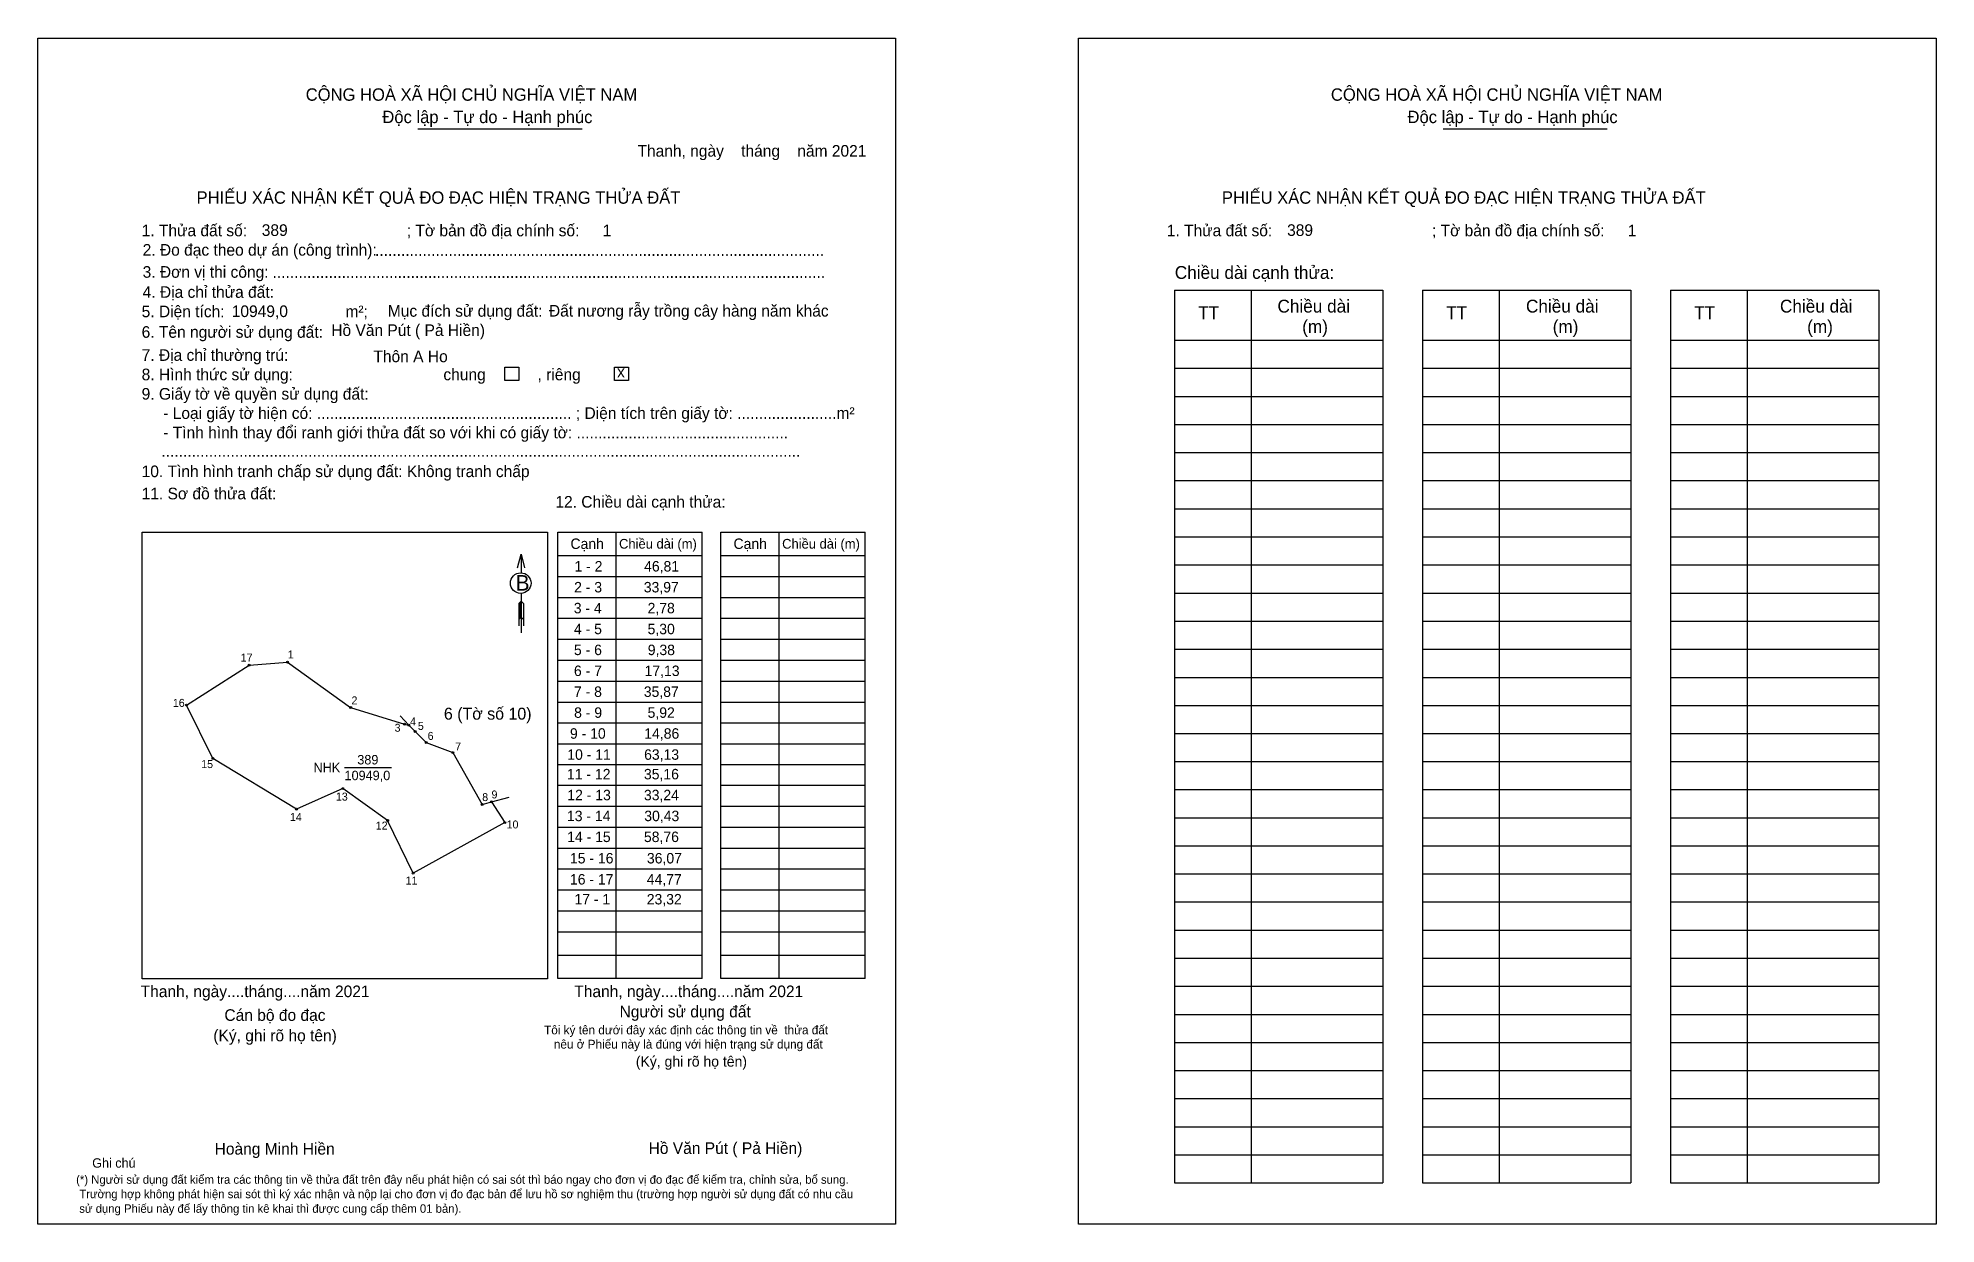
# Model space of a CAD drawing. Extents: x 545645 to 546789, y 1824374 to 1825089.
import ezdxf

# ---------------------------------------------------------------- set-up
doc = ezdxf.new("R2010")
doc.units = 0
for name, color, linetype in [('CanhThua', 7, 'Continuous'), ('kqddKhungInTrang1', 7, 'Continuous'), ('kqddKhungInTrang2', 7, 'Continuous'), ('kqddNoiDung', 7, 'Continuous'), ('kqddTemplate', 7, 'Continuous'), ('Level 1', 7, 'Continuous'), ('MocDinhThua', 7, 'Continuous'), ('NhanDiaChinhThua', 7, 'Continuous'), ('SoHieuDinhThua', 7, 'Continuous')]:
    doc.layers.add(name, color=color, linetype=linetype)

msp = doc.modelspace()

# ---------------------------------------------------------------- linework, layer by layer
at = {"layer": 'CanhThua'}
for p, q in [((545734.1, 1824686.6), (545771.9, 1824710.7)), ((545771.9, 1824710.7), (545795.1, 1824712.5)), ((545795.1, 1824712.5), (545833.1, 1824685.1)), ((545750.1, 1824654.3), (545734.1, 1824686.6)), ((545833.1, 1824685.1), (545865.6, 1824675.1)), ((545865.6, 1824675.1), (545868.2, 1824674.4)), ((545868.2, 1824674.4), (545872, 1824670.6)), ((545872, 1824670.6), (545878.7, 1824664)), ((545878.7, 1824664), (545894.7, 1824657.9)), ((545894.7, 1824657.9), (545912.3, 1824626.7)), ((545800.4, 1824623.9), (545750.1, 1824654.3)), ((545828.3, 1824636.2), (545800.4, 1824623.9)), ((545855.4, 1824617), (545828.3, 1824636.2)), ((545912.3, 1824626.7), (545918, 1824628.2)), ((545918, 1824628.2), (545926, 1824615.7)), ((545870.7, 1824585.3), (545855.4, 1824617)), ((545926, 1824615.7), (545870.7, 1824585.3))]:
    msp.add_line(p, q, dxfattribs=at)
at = {"layer": 'kqddKhungInTrang1'}
msp.add_lwpolyline([(545644.6, 1825088.7), (546161.6, 1825088.7), (546161.6, 1824373.7), (545644.6, 1824373.7)], close=True, dxfattribs=at)
at = {"layer": 'kqddKhungInTrang2'}
msp.add_lwpolyline([(546271.8, 1825088.7), (546788.8, 1825088.7), (546788.8, 1824373.7), (546271.8, 1824373.7)], close=True, dxfattribs=at)
at = {"layer": 'kqddTemplate'}
for p, q in [((545873.6, 1825034), (545972.6, 1825034)), ((546491.6, 1825034), (546590.6, 1825034)), ((546329.7, 1824936.8), (546455.4, 1824936.8)), ((546329.7, 1824936.8), (546329.7, 1824398.6)), ((546376, 1824936.8), (546376, 1824398.6)), ((546455.4, 1824936.8), (546455.4, 1824398.6)), ((546479.2, 1824936.8), (546479.2, 1824398.6)), ((546479.2, 1824936.8), (546604.9, 1824936.8)), ((546525.5, 1824936.8), (546525.5, 1824398.6)), ((546604.9, 1824936.8), (546604.9, 1824398.6)), ((546628.7, 1824936.8), (546628.7, 1824398.6)), ((546628.7, 1824936.8), (546754.4, 1824936.8)), ((546675, 1824936.8), (546675, 1824398.6)), ((546754.4, 1824936.8), (546754.4, 1824398.6)), ((546329.7, 1824906.5), (546455.4, 1824906.5)), ((546479.2, 1824906.5), (546604.9, 1824906.5)), ((546628.7, 1824906.5), (546754.4, 1824906.5)), ((546329.7, 1824889.6), (546455.4, 1824889.6)), ((546479.2, 1824889.6), (546604.9, 1824889.6)), ((546628.7, 1824889.6), (546754.4, 1824889.6)), ((546329.7, 1824872.7), (546455.4, 1824872.7)), ((546479.2, 1824872.7), (546604.9, 1824872.7)), ((546628.7, 1824872.7), (546754.4, 1824872.7)), ((546329.7, 1824855.7), (546455.4, 1824855.7)), ((546479.2, 1824855.7), (546604.9, 1824855.7)), ((546628.7, 1824855.7), (546754.4, 1824855.7)), ((546329.7, 1824838.8), (546455.4, 1824838.8)), ((546479.2, 1824838.8), (546604.9, 1824838.8)), ((546628.7, 1824838.8), (546754.4, 1824838.8)), ((546329.7, 1824821.9), (546455.4, 1824821.9)), ((546479.2, 1824821.9), (546604.9, 1824821.9)), ((546628.7, 1824821.9), (546754.4, 1824821.9)), ((546329.7, 1824804.9), (546455.4, 1824804.9)), ((546479.2, 1824804.9), (546604.9, 1824804.9)), ((546628.7, 1824804.9), (546754.4, 1824804.9)), ((545958, 1824790.8), (546045, 1824790.8)), ((545958, 1824521.7), (545958, 1824790.8)), ((545993, 1824790.8), (545993, 1824521.7)), ((546045, 1824521.7), (546045, 1824790.8)), ((546056.2, 1824790.8), (546143.3, 1824790.8)), ((546056.2, 1824521.7), (546056.2, 1824790.8)), ((546091.2, 1824790.8), (546091.2, 1824521.7)), ((546143.3, 1824521.7), (546143.3, 1824790.8)), ((546329.7, 1824788), (546455.4, 1824788)), ((546479.2, 1824788), (546604.9, 1824788)), ((546628.7, 1824788), (546754.4, 1824788)), ((545935.8, 1824777.6), (545935.8, 1824766.3)), ((545958, 1824776.7), (546045, 1824776.7)), ((546056.2, 1824776.7), (546143.3, 1824776.7)), ((546329.7, 1824771.1), (546455.4, 1824771.1)), ((546479.2, 1824771.1), (546604.9, 1824771.1)), ((546628.7, 1824771.1), (546754.4, 1824771.1)), ((545958, 1824764.1), (546045, 1824764.1)), ((546056.2, 1824764.1), (546143.3, 1824764.1)), ((545935.8, 1824749.3), (545934.4, 1824747.9)), ((545935.8, 1824748.6), (545934.4, 1824747.3)), ((545935.8, 1824753.9), (545935.9, 1824730.1)), ((545935.8, 1824749.3), (545937.3, 1824747.9)), ((545958, 1824751.5), (546045, 1824751.5)), ((546056.2, 1824751.5), (546143.3, 1824751.5)), ((546329.7, 1824754.1), (546455.4, 1824754.1)), ((546479.2, 1824754.1), (546604.9, 1824754.1)), ((546628.7, 1824754.1), (546754.4, 1824754.1)), ((545935.8, 1824748), (545934.4, 1824746.6)), ((545934.4, 1824747.9), (545934.4, 1824734.3)), ((545935.8, 1824747.4), (545934.4, 1824746)), ((545935.8, 1824746.7), (545934.4, 1824745.3)), ((545935.8, 1824746.1), (545934.4, 1824744.7)), ((545935.8, 1824745.4), (545934.4, 1824744)), ((545935.8, 1824744.8), (545934.4, 1824743.4)), ((545935.8, 1824744.1), (545934.4, 1824742.7)), ((545935.8, 1824743.5), (545934.4, 1824742.1)), ((545935.8, 1824742.9), (545934.4, 1824741.5)), ((545935.8, 1824742.2), (545934.4, 1824740.8)), ((545935.8, 1824741.6), (545934.4, 1824740.2)), ((545935.8, 1824740.9), (545934.4, 1824739.5)), ((545935.8, 1824740.3), (545934.4, 1824738.9)), ((545935.8, 1824739.6), (545934.4, 1824738.2)), ((545935.8, 1824739.6), (545937.3, 1824738.2)), ((545937.3, 1824747.9), (545937.3, 1824734.3)), ((545958, 1824738.9), (546045, 1824738.9)), ((546056.2, 1824738.9), (546143.3, 1824738.9)), ((546329.7, 1824737.2), (546455.4, 1824737.2)), ((546479.2, 1824737.2), (546604.9, 1824737.2)), ((546628.7, 1824737.2), (546754.4, 1824737.2)), ((545958, 1824726.3), (546045, 1824726.3)), ((546056.2, 1824726.3), (546143.3, 1824726.3)), ((546329.7, 1824720.3), (546455.4, 1824720.3)), ((546479.2, 1824720.3), (546604.9, 1824720.3)), ((546628.7, 1824720.3), (546754.4, 1824720.3)), ((545958, 1824713.6), (546045, 1824713.6)), ((546056.2, 1824713.6), (546143.3, 1824713.6)), ((546329.7, 1824703.3), (546455.4, 1824703.3)), ((546479.2, 1824703.3), (546604.9, 1824703.3)), ((546628.7, 1824703.3), (546754.4, 1824703.3)), ((545958, 1824701), (546045, 1824701)), ((546056.2, 1824701), (546143.3, 1824701)), ((545958, 1824688.4), (546045, 1824688.4)), ((546056.2, 1824688.4), (546143.3, 1824688.4)), ((546329.7, 1824686.4), (546455.4, 1824686.4)), ((546479.2, 1824686.4), (546604.9, 1824686.4)), ((546628.7, 1824686.4), (546754.4, 1824686.4)), ((545958, 1824675.8), (546045, 1824675.8)), ((546056.2, 1824675.8), (546143.3, 1824675.8)), ((546329.7, 1824669.5), (546455.4, 1824669.5)), ((546479.2, 1824669.5), (546604.9, 1824669.5)), ((546628.7, 1824669.5), (546754.4, 1824669.5)), ((545958, 1824663.2), (546045, 1824663.2)), ((546056.2, 1824663.2), (546143.3, 1824663.2)), ((546045, 1824650.6), (545958, 1824650.6)), ((546143.3, 1824650.6), (546056.2, 1824650.6)), ((546329.7, 1824652.5), (546455.4, 1824652.5)), ((546479.2, 1824652.5), (546604.9, 1824652.5)), ((546628.7, 1824652.5), (546754.4, 1824652.5)), ((546045, 1824638), (545958, 1824638)), ((546143.3, 1824638), (546056.2, 1824638)), ((546329.7, 1824635.6), (546455.4, 1824635.6)), ((546479.2, 1824635.6), (546604.9, 1824635.6)), ((546628.7, 1824635.6), (546754.4, 1824635.6)), ((546045, 1824625.4), (545958, 1824625.4)), ((546143.3, 1824625.4), (546056.2, 1824625.4)), ((546045, 1824612.8), (545958, 1824612.8)), ((546143.3, 1824612.8), (546056.2, 1824612.8)), ((546329.7, 1824618.7), (546455.4, 1824618.7)), ((546479.2, 1824618.7), (546604.9, 1824618.7)), ((546628.7, 1824618.7), (546754.4, 1824618.7)), ((546045, 1824600.2), (545958, 1824600.2)), ((546143.3, 1824600.2), (546056.2, 1824600.2)), ((546329.7, 1824601.7), (546455.4, 1824601.7)), ((546479.2, 1824601.7), (546604.9, 1824601.7)), ((546628.7, 1824601.7), (546754.4, 1824601.7)), ((546045, 1824587.6), (545958, 1824587.6)), ((546143.3, 1824587.6), (546056.2, 1824587.6)), ((546329.7, 1824584.8), (546455.4, 1824584.8)), ((546479.2, 1824584.8), (546604.9, 1824584.8)), ((546628.7, 1824584.8), (546754.4, 1824584.8)), ((546045, 1824574.9), (545958, 1824574.9)), ((546143.3, 1824574.9), (546056.2, 1824574.9)), ((546329.7, 1824567.9), (546455.4, 1824567.9)), ((546479.2, 1824567.9), (546604.9, 1824567.9)), ((546628.7, 1824567.9), (546754.4, 1824567.9)), ((546045, 1824562.3), (545958, 1824562.3)), ((546143.3, 1824562.3), (546056.2, 1824562.3)), ((546045, 1824549.7), (545958, 1824549.7)), ((546143.3, 1824549.7), (546056.2, 1824549.7)), ((546329.7, 1824550.9), (546455.4, 1824550.9)), ((546479.2, 1824550.9), (546604.9, 1824550.9)), ((546628.7, 1824550.9), (546754.4, 1824550.9)), ((546045, 1824535.7), (545958, 1824535.7)), ((546143.3, 1824535.7), (546056.2, 1824535.7)), ((546329.7, 1824534), (546455.4, 1824534)), ((546479.2, 1824534), (546604.9, 1824534)), ((546628.7, 1824534), (546754.4, 1824534)), ((546045, 1824521.7), (545958, 1824521.7)), ((546143.3, 1824521.7), (546056.2, 1824521.7)), ((546329.7, 1824517.1), (546455.4, 1824517.1)), ((546479.2, 1824517.1), (546604.9, 1824517.1)), ((546628.7, 1824517.1), (546754.4, 1824517.1)), ((546329.7, 1824500.1), (546455.4, 1824500.1)), ((546479.2, 1824500.1), (546604.9, 1824500.1)), ((546628.7, 1824500.1), (546754.4, 1824500.1)), ((546329.7, 1824483.2), (546455.4, 1824483.2)), ((546479.2, 1824483.2), (546604.9, 1824483.2)), ((546628.7, 1824483.2), (546754.4, 1824483.2)), ((546329.7, 1824466.3), (546455.4, 1824466.3)), ((546479.2, 1824466.3), (546604.9, 1824466.3)), ((546628.7, 1824466.3), (546754.4, 1824466.3)), ((546329.7, 1824449.4), (546455.4, 1824449.4)), ((546479.2, 1824449.4), (546604.9, 1824449.4)), ((546628.7, 1824449.4), (546754.4, 1824449.4)), ((546329.7, 1824432.4), (546455.4, 1824432.4)), ((546479.2, 1824432.4), (546604.9, 1824432.4)), ((546628.7, 1824432.4), (546754.4, 1824432.4)), ((546329.7, 1824415.5), (546455.4, 1824415.5)), ((546479.2, 1824415.5), (546604.9, 1824415.5)), ((546628.7, 1824415.5), (546754.4, 1824415.5)), ((546329.7, 1824398.6), (546455.4, 1824398.6)), ((546479.2, 1824398.6), (546604.9, 1824398.6)), ((546628.7, 1824398.6), (546754.4, 1824398.6))]:
    msp.add_line(p, q, dxfattribs=at)
for points in [[(545926, 1824890.2), (545934.4, 1824890.2), (545934.4, 1824882.3), (545926, 1824882.3)], [(545992.1, 1824890.2), (546000.5, 1824890.2), (546000.5, 1824882.3), (545992.1, 1824882.3)], [(545707.5, 1824790.8), (545951.8, 1824790.8), (545951.8, 1824521.5), (545707.5, 1824521.5)]]:
    msp.add_lwpolyline(points, close=True, dxfattribs=at)
msp.add_lwpolyline([(545933.7, 1824769.4), (545935.8, 1824777.6), (545937.8, 1824769.4)], dxfattribs=at)
msp.add_circle((545935.6, 1824760.1), 6.21, dxfattribs=at)
at = {"layer": 'Level 1'}
for p, q in [((545868.2, 1824674.4), (545863, 1824680.1)), ((545918, 1824628.2), (545928.6, 1824631.1))]:
    msp.add_line(p, q, dxfattribs=at)
at = {"layer": 'MocDinhThua'}
for centre in [(545771.9, 1824710.7), (545795.1, 1824712.5), (545734.1, 1824686.6), (545833.1, 1824685.1), (545865.6, 1824675.1), (545868.2, 1824674.4), (545872, 1824670.6), (545878.7, 1824664), (545894.7, 1824657.9), (545750.1, 1824654.3), (545828.3, 1824636.2), (545800.4, 1824623.9), (545912.3, 1824626.7), (545918, 1824628.2), (545855.4, 1824617), (545926, 1824615.7), (545870.7, 1824585.3)]:
    msp.add_circle(centre, 0.576, dxfattribs=at)
at = {"layer": 'NhanDiaChinhThua'}
msp.add_line((545829.4, 1824648.9), (545857.7, 1824648.9), dxfattribs=at)

# ---------------------------------------------------------------- texts
at = {"layer": 'kqddNoiDung'}
for s, height, p in [('Thanh, ngày    tháng    năm 2021  ', 7.005, (546006, 1825017.2)), ('389', 7.01, (545779.5, 1824969.4)), ('1', 7.01, (545985, 1824969.2)), ('389', 7.01, (546397.6, 1824969.4)), ('1', 7.01, (546603, 1824969.2)), ('........................................................................................................', 7.0053, (545847.8, 1824957.4)), ('................................................................................................................................', 7.0053, (545786, 1824944.1)), ('10949,0', 7.01, (545761.4, 1824920.5)), ('Đất nương rẫy trồng cây hàng năm khác', 7.005, (545952.6, 1824920.8)), ('Hồ Văn Pút ( Pả Hiền)', 7.005, (545821.4, 1824909.1)), ('Thôn A Ho', 7.01, (545846.8, 1824893.3)), ('x', 7.01, (545993.7, 1824884.1)), ('1 - 2', 6.3, (545968, 1824767.1)), ('46,81', 6.3, (546010, 1824767.1)), ('2 - 3', 6.3, (545967.8, 1824754.5)), ('33,97', 6.3, (546009.8, 1824754.5)), ('3 - 4', 6.3, (545967.6, 1824741.9)), ('2,78', 6.3, (546012.1, 1824741.9)), ('4 - 5', 6.3, (545967.7, 1824729.3)), ('5,30', 6.3, (546012.1, 1824729.3)), ('5 - 6', 6.3, (545967.7, 1824716.7)), ('9,38', 6.3, (546012.2, 1824716.7)), ('6 - 7', 6.3, (545967.7, 1824704.1)), ('17,13', 6.3, (546010.3, 1824704.1)), ('7 - 8', 6.3, (545967.7, 1824691.5)), ('35,87', 6.3, (546009.8, 1824691.5)), ('8 - 9', 6.3, (545967.8, 1824678.9)), ('5,92', 6.3, (546012.1, 1824678.9)), ('9 - 10', 6.3, (545965.3, 1824666.3)), ('14,86', 6.3, (546010.1, 1824666.3)), ('10 - 11', 6.3, (545963.7, 1824653.6)), ('63,13', 6.3, (546010, 1824653.6)), ('11 - 12', 6.3, (545963.5, 1824641.8)), ('35,16', 6.3, (546009.9, 1824641.8)), ('12 - 13', 6.3, (545963.7, 1824629.2)), ('33,24', 6.3, (546009.9, 1824629.2)), ('13 - 14', 6.3, (545963.5, 1824616.6)), ('30,43', 6.3, (546010.1, 1824616.6)), ('14 - 15', 6.3, (545963.6, 1824604)), ('58,76', 6.3, (546009.9, 1824604)), ('15 - 16', 6.3, (545965.3, 1824591.1)), ('36,07', 6.3, (546011.7, 1824591.1)), ('16 - 17', 6.3, (545965.3, 1824578.4)), ('44,77', 6.3, (546011.6, 1824578.4)), ('17 - 1', 6.3, (545968, 1824566.4)), ('23,32', 6.3, (546011.6, 1824566.4)), ('Thanh, ngày....tháng....năm 2021', 7.005, (545706.5, 1824510.5)), ('Thanh, ngày....tháng....năm 2021', 7.005, (545967.9, 1824510.5)), ('Hồ Văn Pút ( Pả Hiền)', 7.005, (546012.7, 1824416))]:
    msp.add_text(s, height=height, dxfattribs=at).set_placement(p)
at = {"layer": 'kqddTemplate'}
for s, height, p in [('CỘNG HOÀ XÃ HỘI CHỦ NGHĨA VIỆT NAM', 7.472, (545806, 1825050.9)), ('CỘNG HOÀ XÃ HỘI CHỦ NGHĨA VIỆT NAM', 7.472, (546424, 1825050.9)), ('Độc lập - Tự do - Hạnh phúc', 7.472, (545852.2, 1825037.4)), ('Độc lập - Tự do - Hạnh phúc', 7.472, (546470.2, 1825037.4)), ('PHIẾU XÁC NHẬN KẾT QUẢ ĐO ĐẠC HIỆN TRẠNG THỬA ĐẤT', 7.472, (545740.2, 1824988.8)), ('PHIẾU XÁC NHẬN KẾT QUẢ ĐO ĐẠC HIỆN TRẠNG THỬA ĐẤT', 7.472, (546358.3, 1824988.8)), ('1. Thửa đất số:                                     ; Tờ bản đồ địa chính số:', 7.005, (545707.1, 1824969.2)), ('1. Thửa đất số:                                     ; Tờ bản đồ địa chính số:', 7.005, (546325.1, 1824969.2)), ('2. Đo đạc theo dự án (công trình): ', 7.005, (545707.7, 1824957.5)), ('3. Đơn vị thi công: ', 7.005, (545707.7, 1824944.2)), ('Chiều dài cạnh thửa:', 7.741, (546329.9, 1824943.5)), ('4. Địa chỉ thửa đất:', 7.005, (545707.7, 1824932.1)), ('Chiều dài', 7.74, (546391.8, 1824923.2)), ('Chiều dài', 7.74, (546541.6, 1824923.2)), ('Chiều dài', 7.74, (546694.7, 1824923.2)), ('5. Diện tích:                            m²; ', 7.005, (545707.1, 1824920.4)), ('Mục đích sử dụng đất:', 7.005, (545855.5, 1824920.7)), ('TT', 7.74, (546344, 1824919.2)), ('TT', 7.74, (546493.5, 1824919.2)), ('TT', 7.74, (546643, 1824919.2)), ('6. Tên người sử dụng đất:', 7.005, (545707.1, 1824908)), ('(m)', 7.74, (546406.7, 1824910.9)), ('(m)', 7.74, (546557.7, 1824910.9)), ('(m)', 7.74, (546711.1, 1824910.9)), ('7. Địa chỉ thường trú:', 7.005, (545707.1, 1824894.1)), ('8. Hình thức sử dụng:', 7.005, (545707.1, 1824882.4)), ('chung            , riêng', 7.005, (545889, 1824882.4)), ('9. Giấy tờ về quyền sử dụng đất:', 7.005, (545707.1, 1824870.7)), ('     - Loại giấy tờ hiện có: ........................................................... ; Diện tích trên giấy tờ: .......................m²', 7.0053, (545707.1, 1824859.1)), ('     - Tình hình thay đổi ranh giới thửa đất so với khi có giấy tờ: .................................................', 7.0053, (545707.1, 1824847.4)), ('10. Tình hình tranh chấp sử dụng đất: Không tranh chấp', 7.005, (545707.1, 1824824)), ('....................................................................................................................................................', 7.0053, (545719, 1824836.3)), ('11. Sơ đồ thửa đất:', 7.005, (545707.1, 1824810.6)), ('12. Chiều dài cạnh thửa:', 7.005, (545956.5, 1824805.6)), ('Cạnh', 6.3, (545965.6, 1824780.7)), ('Chiều dài (m)', 5.838, (545994.9, 1824780.9)), ('Cạnh', 6.3, (546063.9, 1824780.7)), ('Chiều dài (m)', 5.838, (546093.2, 1824780.9)), ('B', 9.34, (545932.6, 1824755.6)), ('Cán bộ đo đạc', 7.005, (545757, 1824496.2)), ('Người sử dụng đất', 7.005, (545995.2, 1824498.3)), ('(Ký, ghi rõ họ tên)', 7.005, (545750.3, 1824483.9)), ('Tôi ký tên dưới đây xác định các thông tin về  thửa đất ', 5.296, (545949.7, 1824488.1)), ('nêu ở Phiếu này là đúng với hiện trạng sử dụng đất', 5.296, (545955.6, 1824479.5)), ('(Ký, ghi rõ họ tên)', 6.305, (546005, 1824468.6)), ('Hoàng Minh Hiền', 7.005, (545751.1, 1824415.6)), ('Ghi chú', 5.67, (545677.3, 1824407.7)), ('(*) Người sử dụng đất kiểm tra các thông tin về thửa đất trên đây nếu phát hiện có sai sót thì báo ngay cho đơn vị đo đạc để kiểm tra, chỉnh sửa, bổ sung.', 5.1068, (545667.6, 1824398)), (' Trường hợp không phát hiện sai sót thì ký xác nhận và nộp lại cho đơn vị đo đạc bản để lưu hồ sơ nghiệm thu (trường hợp người sử dụng đất có nhu cầu', 5.1068, (545667.6, 1824389.3)), (' sử dụng Phiếu này để lấy thông tin kê khai thì được cung cấp thêm 01 bản).', 5.107, (545667.6, 1824380.5))]:
    msp.add_text(s, height=height, dxfattribs=at).set_placement(p)
at = {"layer": 'NhanDiaChinhThua'}
for s, p in [('389', (545837.1, 1824650.8)), ('NHK', (545810.7, 1824646.1)), ('10949,0', (545829.4, 1824641.3))]:
    msp.add_text(s, height=5.7, dxfattribs=at).set_placement(p)
at = {"layer": 'SoHieuDinhThua'}
for s, height, p in [('17', 4.8, (545766.8, 1824712.8)), ('1', 4.8, (545795.2, 1824714.7)), ('2', 4.8, (545833.6, 1824687)), ('16', 4.8, (545725.9, 1824685.5)), ('6 (Tờ số 10)', 7.197, (545889.3, 1824677.8)), ('3', 4.8, (545859.6, 1824670.5)), ('4', 4.8, (545868.9, 1824674.3)), ('5', 4.8, (545873.6, 1824671.6)), ('6', 4.8, (545879.5, 1824665.6)), ('7', 4.8, (545896.1, 1824659.2)), ('15', 4.8, (545743, 1824648.6)), ('13', 4.8, (545824.2, 1824629)), ('9', 4.8, (545918, 1824630.3)), ('8', 4.8, (545912.4, 1824628.7)), ('14', 4.8, (545796.5, 1824616.7)), ('12', 4.8, (545848.2, 1824611.5)), ('10', 4.8, (545927.1, 1824612.2)), ('11', 4.8, (545866.2, 1824578.4))]:
    msp.add_text(s, height=height, dxfattribs=at).set_placement(p)

doc.saveas('drawing.dxf')
